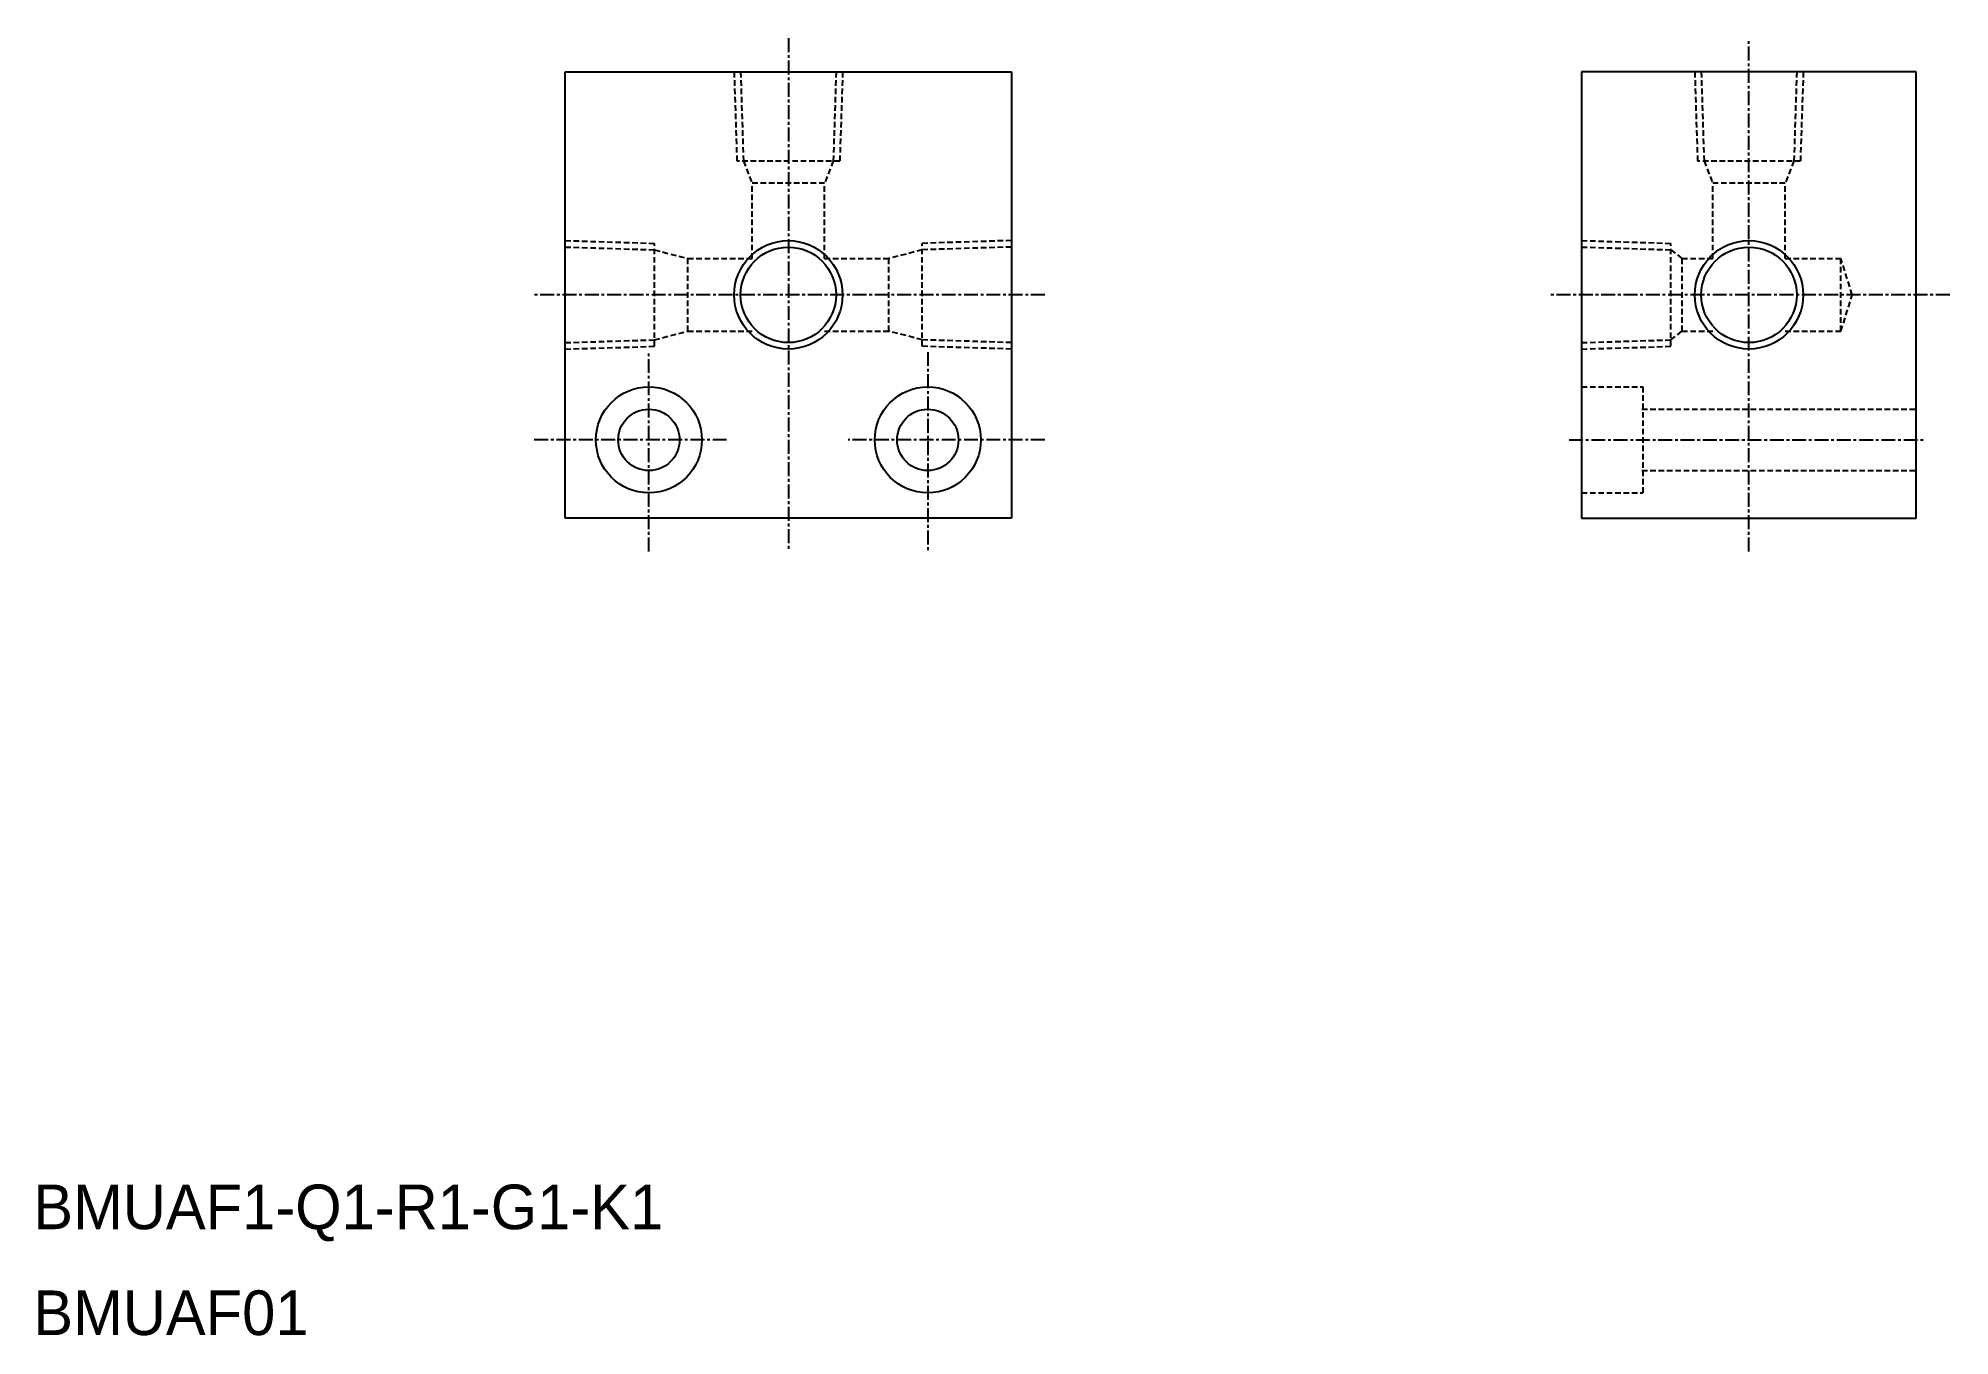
# Model space of a CAD drawing. Extents: x 1638 to 1809, y 10536 to 10652.
import ezdxf

# ---------------------------------------------------------------- set-up
doc = ezdxf.new("R2010")
doc.units = 0
doc.linetypes.add('CENTER', pattern=[2, 1.25, -0.25, 0.25, -0.25])
doc.linetypes.add('DASHED', pattern=[0.75, 0.5, -0.25])
doc.layers.get('0').update_dxf_attribs({"linetype": 'CONTINUOUS'})
doc.layers.add('CENTER', color=1, linetype='CENTER')

msp = doc.modelspace()

# ---------------------------------------------------------------- linework, layer by layer
at = {"color": 7, "linetype": 'CONTINUOUS'}
for p, q in [((1685.01, 10648.84), (1725.01, 10648.84)), ((1685.01, 10608.84), (1685.01, 10648.84)), ((1725.01, 10648.84), (1725.01, 10608.84)), ((1806.13, 10648.84), (1776.13, 10648.84)), ((1776.13, 10648.84), (1776.13, 10608.84)), ((1806.13, 10608.84), (1806.13, 10648.84)), ((1725.01, 10608.84), (1685.01, 10608.84)), ((1776.13, 10608.84), (1806.13, 10608.84))]:
    msp.add_line(p, q, dxfattribs=at)
at = {"color": 3, "linetype": 'DASHED'}
for p, q in [((1700.15, 10648.84), (1700.4, 10640.84)), ((1700.73, 10648.84), (1700.98, 10640.84)), ((1709.29, 10648.84), (1709.04, 10640.84)), ((1709.88, 10648.84), (1709.62, 10640.84)), ((1786.27, 10648.84), (1786.52, 10640.84)), ((1786.85, 10648.84), (1787.1, 10640.84)), ((1795.41, 10648.84), (1795.16, 10640.84)), ((1796, 10648.84), (1795.74, 10640.84)), ((1709.62, 10640.84), (1700.4, 10640.84)), ((1700.98, 10640.84), (1701.76, 10638.84)), ((1709.04, 10640.84), (1708.26, 10638.84)), ((1795.74, 10640.84), (1786.52, 10640.84)), ((1787.1, 10640.84), (1787.88, 10638.84)), ((1795.16, 10640.84), (1794.38, 10638.84)), ((1708.26, 10638.84), (1701.76, 10638.84)), ((1701.76, 10632.09), (1701.76, 10638.84)), ((1708.26, 10632.09), (1708.26, 10638.84)), ((1794.38, 10638.84), (1787.88, 10638.84)), ((1787.88, 10632.09), (1787.88, 10638.84)), ((1794.38, 10632.09), (1794.38, 10638.84)), ((1685.01, 10633.71), (1693.01, 10633.46)), ((1725.01, 10633.71), (1717.01, 10633.46)), ((1776.13, 10633.71), (1784.13, 10633.46)), ((1685.01, 10633.13), (1693.01, 10632.88)), ((1693.01, 10624.23), (1693.01, 10633.46)), ((1693.01, 10632.88), (1696.01, 10632.09)), ((1696.01, 10632.09), (1701.76, 10632.09)), ((1696.01, 10625.59), (1696.01, 10632.09)), ((1708.26, 10632.09), (1714.01, 10632.09)), ((1717.01, 10632.88), (1714.01, 10632.09)), ((1714.01, 10625.59), (1714.01, 10632.09)), ((1717.01, 10624.23), (1717.01, 10633.46)), ((1725.01, 10633.13), (1717.01, 10632.88)), ((1776.13, 10633.13), (1784.13, 10632.88)), ((1784.13, 10624.23), (1784.13, 10633.46)), ((1784.13, 10632.88), (1785.13, 10632.09)), ((1785.13, 10625.59), (1785.13, 10632.09)), ((1785.13, 10632.09), (1787.88, 10632.09)), ((1794.38, 10632.09), (1799.38, 10632.09)), ((1800.38, 10628.84), (1799.38, 10632.09)), ((1799.38, 10625.59), (1799.38, 10632.09)), ((1799.38, 10625.59), (1800.38, 10628.84)), ((1693.01, 10624.81), (1696.01, 10625.59)), ((1696.01, 10625.59), (1701.76, 10625.59)), ((1708.26, 10625.59), (1714.01, 10625.59)), ((1717.01, 10624.81), (1714.01, 10625.59)), ((1784.13, 10624.81), (1785.13, 10625.59)), ((1785.13, 10625.59), (1787.88, 10625.59)), ((1794.38, 10625.59), (1799.38, 10625.59)), ((1685.01, 10624.56), (1693.01, 10624.81)), ((1685.01, 10623.98), (1693.01, 10624.23)), ((1725.01, 10624.56), (1717.01, 10624.81)), ((1725.01, 10623.98), (1717.01, 10624.23)), ((1776.13, 10624.56), (1784.13, 10624.81)), ((1776.13, 10623.98), (1784.13, 10624.23)), ((1776.13, 10620.59), (1781.63, 10620.59)), ((1781.63, 10620.59), (1781.63, 10611.09)), ((1781.53, 10618.59), (1806.13, 10618.59)), ((1781.53, 10613.09), (1806.13, 10613.09)), ((1776.13, 10611.09), (1781.63, 10611.09))]:
    msp.add_line(p, q, dxfattribs=at)
for p, q in [((1701.17, 10640.34), (1701.17, 10640.35)), ((1701.37, 10639.84), (1701.37, 10639.84))]:
    msp.add_line(p, q)
at = {"color": 3, "linetype": 'CONTINUOUS'}
for centre in [(1705.01, 10628.84), (1791.13, 10628.84)]:
    msp.add_circle(centre, 4.86, dxfattribs=at)
at = {"color": 7, "linetype": 'CONTINUOUS'}
for centre, radius in [((1705.01, 10628.84), 4.28), ((1791.13, 10628.84), 4.28), ((1692.51, 10615.84), 4.75), ((1717.51, 10615.84), 4.75), ((1692.51, 10615.84), 2.75), ((1717.51, 10615.84), 2.75)]:
    msp.add_circle(centre, radius, dxfattribs=at)
at = {"layer": 'CENTER', "color": 1, "linetype": 'CENTER'}
for p, q in [((1705.01, 10651.84), (1705.01, 10605.84)), ((1791.13, 10605.84), (1791.13, 10651.84)), ((1728.01, 10628.84), (1682.01, 10628.84)), ((1809.13, 10628.84), (1773.13, 10628.84)), ((1692.51, 10605.84), (1692.51, 10623.72)), ((1717.51, 10623.72), (1717.51, 10605.84)), ((1699.48, 10615.84), (1682.01, 10615.84)), ((1728.01, 10615.84), (1710.36, 10615.84)), ((1775, 10615.84), (1806.89, 10615.84))]:
    msp.add_line(p, q, dxfattribs=at)

# ---------------------------------------------------------------- texts
at = {"color": 7, "linetype": 'CONTINUOUS'}
for s, p in [('BMUAF1-Q1-R1-G1-K1', (1637.32, 10545.09)), ('BMUAF01', (1637.32, 10535.6))]:
    msp.add_text(s, height=4, dxfattribs=at).set_placement(p)

doc.saveas('drawing.dxf')
